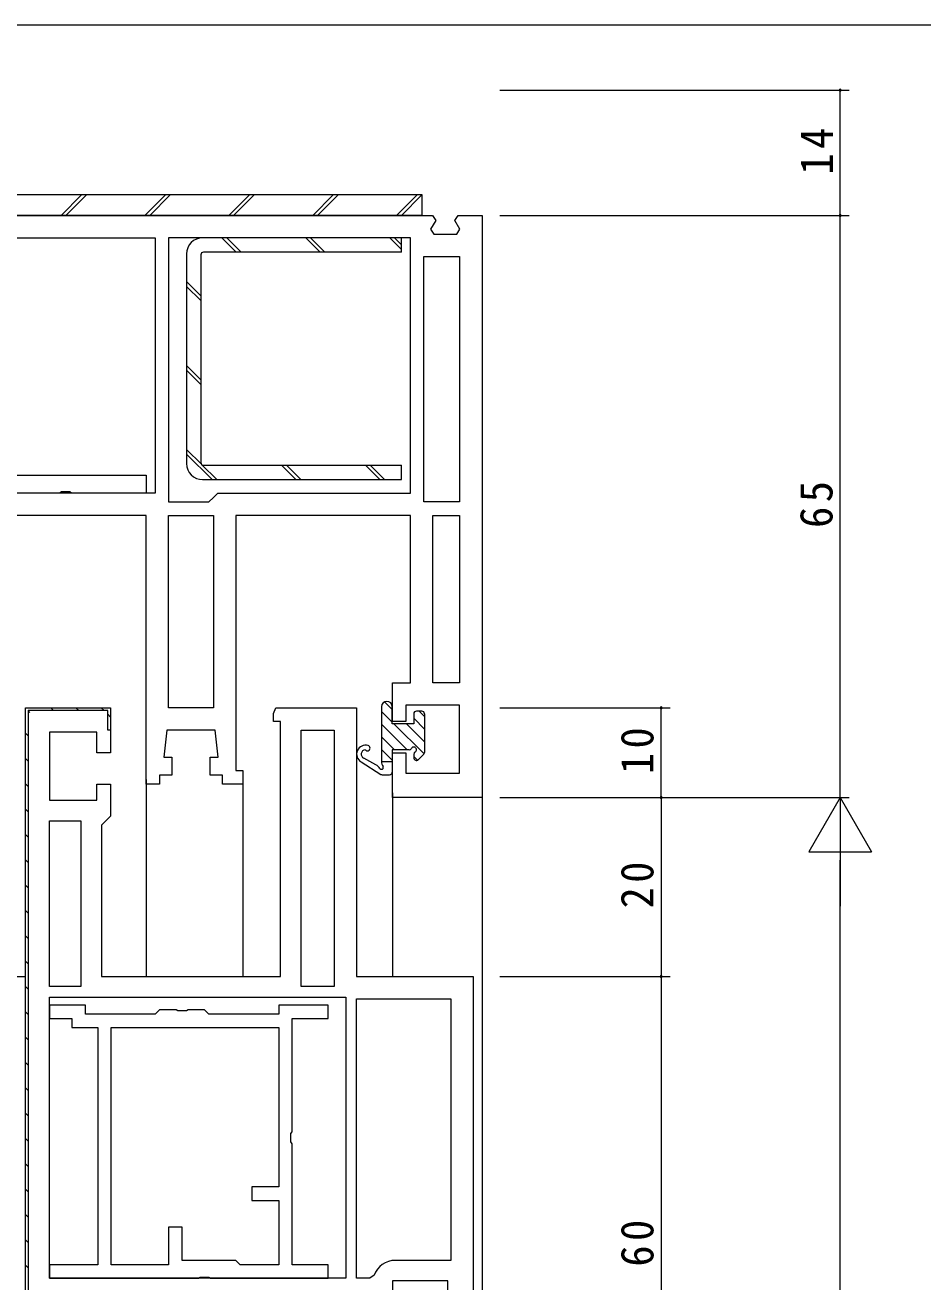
# Model space of a CAD drawing. Units: millimetres on the paper. Extents: x -420 to 373, y -297 to 267.
# Drawn here: x -302.4 to -202.1, y 124.1 to 264.4 of the extents above; entities that cross this region are included whole.
import ezdxf

# ---------------------------------------------------------------- set-up
doc = ezdxf.new("R2010")
doc.units = ezdxf.units.MM
for name, color, linetype, lineweight in [('0-1_YKK_ZWAK', 7, 'Continuous', 9), ('0-3_YKK_12', 2, 'Continuous', 9), ('0-4_YKK_D', 6, 'Continuous', 9), ('0-6_YKK_13', 4, 'Continuous', 9), ('0-7_YKK_11', 7, 'Continuous', 9)]:
    doc.layers.add(name, color=color, linetype=linetype, lineweight=lineweight)
doc.styles.add('ＭＳ ゴシック', font='')
doc.styles.get('ＭＳ ゴシック').set_extended_font_data('MS Gothic')

msp = doc.modelspace()

# ---------------------------------------------------------------- linework, layer by layer
at = {"layer": '0-1_YKK_ZWAK'}
msp.add_line((352.3, 264.425), (-417.7, 264.425), dxfattribs=at)
at = {"layer": '0-3_YKK_12'}
for p, q in [((-288.845, 180.168), (-288.845, 158.168)), ((-278.053, 180.168), (-278.053, 158.168)), ((-261.345, 178.668), (-261.345, 158.168)), ((-251.345, 179.168), (-251.348, 5.533)), ((-318.842, 158.168), (-302.352, 158.168))]:
    msp.add_line(p, q, dxfattribs=at)
at = {"layer": '0-4_YKK_D'}
for p, q in [((-249.353, 257.168), (-210.353, 257.168)), ((-211.353, 243.168), (-211.353, 257.168)), ((-249.353, 243.168), (-210.353, 243.168)), ((-249.353, 243.168), (-210.353, 243.168)), ((-211.353, 178.168), (-211.353, 243.168)), ((-249.353, 188.168), (-230.353, 188.168)), ((-231.353, 178.168), (-231.353, 188.168)), ((-249.353, 178.168), (-230.353, 178.168)), ((-249.353, 178.168), (-210.353, 178.168)), ((-249.353, 178.168), (-230.353, 178.168)), ((-249.353, 178.168), (-210.353, 178.168)), ((-231.353, 178.168), (-231.353, 158.168)), ((-211.353, 178.168), (-214.853, 172.106)), ((-211.353, 178.168), (-207.853, 172.106)), ((-211.353, 178.168), (-211.353, 166.043)), ((-214.853, 172.106), (-207.853, 172.106)), ((-211.353, -164.832), (-211.353, 171.168)), ((-249.353, 158.168), (-230.353, 158.168)), ((-249.353, 158.168), (-230.353, 158.168)), ((-231.353, 158.168), (-231.353, 98.168))]:
    msp.add_line(p, q, dxfattribs=at)
for centre, start, end in [((-211.353, 257.168), 90, 270), ((-211.353, 257.168), 270, 90), ((-211.353, 243.168), 90, 270), ((-211.353, 243.168), 90, 270), ((-211.353, 243.168), 270, 90), ((-211.353, 243.168), 270, 90), ((-231.353, 188.168), 90, 270), ((-231.353, 188.168), 270, 90), ((-231.353, 178.168), 90, 270), ((-231.353, 178.168), 90, 270), ((-231.353, 178.168), 270, 90), ((-231.353, 178.168), 270, 90), ((-231.353, 158.168), 90, 270), ((-231.353, 158.168), 90, 270), ((-231.353, 158.168), 270, 90), ((-231.353, 158.168), 270, 90)]:
    msp.add_arc(centre, 0.106, start, end, dxfattribs=at)
at = {"layer": '0-6_YKK_13'}
for p, q in [((-258.053, 245.468), (-336.453, 245.468)), ((-298.368, 243.168), (-296.068, 245.468)), ((-297.838, 243.168), (-295.538, 245.468)), ((-288.999, 243.168), (-286.699, 245.468)), ((-288.468, 243.168), (-286.168, 245.468)), ((-279.63, 243.168), (-277.33, 245.468)), ((-279.099, 243.168), (-276.799, 245.468)), ((-270.261, 243.168), (-267.961, 245.468)), ((-269.73, 243.168), (-267.43, 245.468)), ((-260.892, 243.168), (-258.592, 245.468)), ((-260.361, 243.168), (-258.061, 245.468)), ((-258.053, 243.168), (-258.053, 245.468)), ((-258.053, 243.168), (-337.253, 243.168)), ((-260.35, 240.668), (-282.553, 240.668)), ((-280.399, 240.668), (-278.799, 239.068)), ((-279.868, 240.668), (-278.268, 239.068)), ((-271.029, 240.668), (-269.429, 239.068)), ((-270.499, 240.668), (-268.899, 239.068)), ((-261.66, 240.668), (-260.35, 239.358)), ((-261.129, 240.668), (-260.35, 239.888)), ((-260.35, 239.068), (-260.35, 240.668)), ((-284.353, 238.868), (-284.353, 215.466)), ((-282.753, 238.768), (-282.753, 215.566)), ((-260.35, 239.068), (-282.453, 239.068)), ((-284.353, 235.783), (-282.753, 234.184)), ((-284.353, 235.253), (-282.753, 233.653)), ((-284.353, 226.414), (-282.753, 224.814)), ((-284.353, 225.884), (-282.753, 224.284)), ((-284.353, 217.045), (-282.688, 215.381)), ((-284.353, 216.514), (-281.505, 213.666)), ((-282.638, 215.331), (-280.974, 213.666)), ((-282.453, 215.266), (-260.353, 215.266)), ((-273.735, 215.266), (-272.135, 213.666)), ((-273.205, 215.266), (-271.605, 213.666)), ((-264.366, 215.266), (-262.766, 213.666)), ((-263.835, 215.266), (-262.235, 213.666)), ((-262.576, 188.303), (-262.576, 182.173)), ((-261.376, 187.992), (-262.23, 188.847)), ((-261.376, 186.403), (-261.376, 188.303)), ((-261.376, 186.578), (-262.576, 187.778)), ((-258.976, 187.503), (-258.976, 186.403)), ((-257.776, 185.806), (-258.976, 187.006)), ((-258.076, 187.803), (-258.676, 187.803)), ((-257.776, 187.221), (-258.358, 187.803)), ((-257.776, 187.503), (-257.776, 183.203)), ((-259.715, 183.503), (-262.576, 186.364)), ((-258.976, 186.403), (-261.378, 186.403)), ((-257.829, 183.032), (-261.201, 186.403)), ((-257.776, 184.392), (-259.787, 186.403)), ((-261.129, 183.503), (-262.576, 184.949)), ((-263.195, 181.8), (-264.556, 182.55)), ((-261.376, 182.335), (-262.576, 183.535)), ((-261.376, 183.503), (-261.376, 181.007)), ((-259.495, 183.503), (-261.376, 183.503)), ((-258.976, 182.984), (-258.976, 182.603)), ((-258.545, 182.333), (-258.973, 182.761)), ((-258.463, 182.391), (-257.863, 182.991)), ((-264.835, 182.131), (-262.643, 180.744)), ((-262.576, 182.173), (-261.376, 182.173)), ((-262.498, 180.707), (-261.676, 180.707))]:
    msp.add_line(p, q, dxfattribs=at)
msp.add_lwpolyline([(-282.553, 213.666), (-260.353, 213.666), (-260.353, 215.266)], dxfattribs=at)
for centre, radius, start, end in [((-282.553, 238.868), 1.8, 90, 180), ((-282.453, 238.768), 0.3, 90, 180), ((-282.553, 215.466), 1.8, 180, 270), ((-282.453, 215.566), 0.3, 180, 270), ((-261.976, 188.303), 0.6, 0, 180), ((-258.676, 187.503), 0.3, 90, 180), ((-258.076, 187.503), 0.3, 0, 90), ((-264.352, 183.007), 1, 73.39844, 241.12572), ((-264.152, 183.678), 0.3, 215.18523, 73.39844), ((-264.352, 183.007), 0.5, 95.18523, 246.00981), ((-259.495, 183.803), 0.3, 270, 329.99998), ((-258.976, 183.503), 0.3, 300, 149.99998), ((-258.676, 182.984), 0.3, 120, 180), ((-258.676, 182.603), 0.3, 180, 314.99998), ((-258.076, 183.203), 0.3, 314.99998, 0), ((-263.601, 180.887), 1, 31.26997, 66.00981), ((-262.576, 181.51), 0.2, 211.26997, 33.5573), ((-261.576, 182.173), 1, 180, 213.5573), ((-262.498, 181.007), 0.3, 241.12572, 270), ((-261.676, 181.007), 0.3, 270, 0)]:
    msp.add_arc(centre, radius, start, end, dxfattribs=at)
at = {"layer": '0-7_YKK_11'}
for p, q in [((-339.053, 243.168), (-256.874, 243.168)), ((-286.353, 240.668), (-286.353, 211.168)), ((-253.853, 238.568), (-253.853, 211.168)), ((-281.353, 209.668), (-281.353, 188.168)), ((-253.853, 209.668), (-253.853, 190.968)), ((-299.524, 188.168), (-299.224, 187.868)), ((-296.696, 188.168), (-296.396, 187.868)), ((-293.867, 188.168), (-293.567, 187.868)), ((-302.06, 187.875), (-301.848, 187.663)), ((-293.153, 187.453), (-292.853, 187.153)), ((-302.353, 185.339), (-302.053, 185.039)), ((-267.853, 185.668), (-267.853, 157.068)), ((-302.353, 182.511), (-302.053, 182.211)), ((-302.353, 179.683), (-302.053, 179.383)), ((-302.353, 176.854), (-302.053, 176.554)), ((-299.653, 157.068), (-299.653, 175.568)), ((-302.353, 174.026), (-302.053, 173.726)), ((-302.353, 171.197), (-302.053, 170.897)), ((-302.353, 168.369), (-302.053, 168.069)), ((-302.353, 165.54), (-302.053, 165.24)), ((-302.353, 162.712), (-302.053, 162.412)), ((-302.353, 159.884), (-302.053, 159.584)), ((-302.353, 157.055), (-302.053, 156.755)), ((-265.353, 124.468), (-265.353, 155.668)), ((-302.353, 154.227), (-302.053, 153.927)), ((-294.253, 152.468), (-294.253, 125.968)), ((-302.353, 151.398), (-302.053, 151.098)), ((-302.353, 148.57), (-302.053, 148.27)), ((-302.353, 145.741), (-302.053, 145.441)), ((-302.353, 142.913), (-302.053, 142.613)), ((-302.353, 140.085), (-302.053, 139.785)), ((-302.353, 137.256), (-302.053, 136.956)), ((-302.353, 134.428), (-302.053, 134.128)), ((-302.353, 131.599), (-302.053, 131.299)), ((-302.353, 128.771), (-302.053, 128.471)), ((-302.353, 125.942), (-302.053, 125.642)), ((-266.553, 124.468), (-299.653, 124.468))]:
    msp.add_line(p, q, dxfattribs=at)
for points in [[(-341.353, 240.668), (-287.853, 240.668), (-287.853, 212.168), (-310.353, 212.168), (-310.853, 211.668), (-311.353, 211.168), (-322.353, 211.168), (-322.853, 211.668), (-323.353, 212.168), (-345.853, 212.168), (-345.853, 245.468), (-341.353, 245.468)], [(-286.353, 240.668), (-286.353, 211.168), (-281.853, 211.168), (-281.353, 211.668), (-280.853, 212.168), (-259.353, 212.168), (-259.353, 240.668)], [(-298.524, 212.168), (-335.182, 212.168), (-335.374, 212.311), (-336.332, 212.311), (-336.524, 212.168), (-344.853, 212.168), (-344.853, 214.168), (-317.853, 214.168), (-317.853, 239.668), (-312.024, 239.668), (-311.832, 239.525), (-310.874, 239.525), (-310.682, 239.668), (-306.853, 239.668), (-306.853, 237.668), (-315.853, 237.668), (-315.853, 214.168), (-288.853, 214.168), (-288.853, 212.168), (-297.182, 212.168), (-297.374, 212.311), (-298.332, 212.311)], [(-253.853, 238.568), (-253.853, 211.168), (-257.853, 211.168), (-257.853, 238.568)], [(-281.353, 209.668), (-281.353, 188.168), (-286.353, 188.168), (-286.353, 209.668)], [(-253.853, 209.668), (-253.853, 190.968), (-256.853, 190.968), (-256.853, 209.668)], [(-267.853, 185.668), (-267.853, 157.068), (-271.553, 157.068), (-271.553, 185.668)], [(-299.653, 157.068), (-299.653, 175.568), (-296.153, 175.568), (-296.153, 157.068)], [(-266.553, 124.468), (-299.653, 124.468), (-299.653, 155.868), (-266.553, 155.868)], [(-294.253, 152.468), (-294.253, 125.968), (-299.653, 125.968), (-299.653, 124.468), (-283.023, 124.468), (-282.832, 124.611), (-281.873, 124.611), (-281.682, 124.468), (-268.553, 124.468), (-268.553, 125.968), (-272.553, 125.968), (-272.553, 139.497), (-272.695, 139.689), (-272.695, 140.647), (-272.553, 140.839), (-272.553, 153.468), (-268.553, 153.468), (-268.553, 154.968), (-274.053, 154.968), (-274.053, 153.968), (-281.853, 153.968), (-282.353, 154.468), (-284.182, 154.468), (-284.373, 154.325), (-285.332, 154.325), (-285.523, 154.468), (-287.353, 154.468), (-287.853, 153.968), (-295.653, 153.968), (-295.653, 154.968), (-299.653, 154.968), (-299.653, 153.468), (-297.153, 153.468), (-297.153, 152.468)], [(-292.753, 125.968), (-292.753, 152.468), (-274.053, 152.468), (-274.053, 134.668), (-277.053, 134.668), (-277.053, 133.168), (-274.053, 133.168), (-274.053, 125.968), (-278.353, 125.968), (-278.853, 126.468), (-284.853, 126.468), (-284.853, 130.168), (-286.353, 130.168), (-286.353, 125.968)]]:
    msp.add_lwpolyline(points, close=True, dxfattribs=at)
for points in [[(-339.053, 243.168), (-256.874, 243.168), (-256.512, 242.604), (-257.093, 241.631), (-256.731, 241.068), (-254.174, 241.068), (-253.812, 241.631), (-254.393, 242.604), (-254.031, 243.168), (-251.353, 243.168), (-251.353, 178.168), (-261.353, 178.168), (-261.353, 183.168), (-259.853, 183.168), (-259.853, 180.868), (-253.853, 180.868), (-253.853, 188.468), (-259.853, 188.468), (-259.853, 186.668), (-261.353, 186.668), (-261.353, 190.968), (-259.353, 190.968), (-259.353, 209.668), (-278.853, 209.668), (-278.853, 181.168), (-278.053, 181.168), (-278.053, 179.668), (-280.353, 179.668), (-280.353, 180.668), (-281.703, 180.668), (-281.703, 182.668), (-280.83, 182.668), (-281.153, 185.668), (-286.553, 185.668), (-286.875, 182.668), (-286.003, 182.668), (-286.003, 180.668), (-287.353, 180.668), (-287.353, 179.668), (-288.853, 179.668)], [(-288.853, 179.668), (-288.853, 209.668), (-308.353, 209.668)], [(-302.353, 98.168), (-302.353, 188.168), (-292.853, 188.168)], [(-302.353, 188.168), (-292.853, 188.168), (-292.853, 183.168), (-294.353, 183.168), (-294.353, 185.468), (-299.653, 185.468), (-299.653, 177.868), (-294.353, 177.868), (-294.353, 179.668), (-292.853, 179.668), (-292.853, 176.068), (-293.353, 175.568), (-293.853, 175.068), (-293.853, 158.168), (-273.853, 158.168), (-273.853, 186.668), (-274.653, 186.668), (-274.653, 187.564), (-274.371, 188.168), (-265.353, 188.168), (-265.353, 158.168), (-252.353, 158.168), (-252.353, 118.168)], [(-302.353, 98.168), (-302.353, 188.168), (-292.853, 188.168)], [(-302.353, 188.168), (-292.853, 188.168), (-292.853, 185.668), (-293.153, 185.668), (-293.153, 187.868), (-302.053, 187.868), (-302.053, 98.468), (-294.653, 98.468), (-294.653, 100.668), (-294.353, 100.668), (-294.353, 98.168), (-302.353, 98.168)], [(-265.353, 124.468), (-265.353, 155.668), (-254.853, 155.668), (-254.853, 126.468), (-261.045, 126.468)], [(-263.402, 124.801), (-263.873, 124.468), (-265.353, 124.468)], [(-255.153, 120.861), (-255.153, 124.168), (-261.353, 124.168), (-261.353, 121.668)]]:
    msp.add_lwpolyline(points, dxfattribs=at)
msp.add_arc((-261.045, 123.968), 2.5, 90.00002, 160.52878, dxfattribs=at)

# ---------------------------------------------------------------- texts
at = {"layer": '0-4_YKK_D', "color": 3, "char_height": 3.666, "attachment_point": 7, "rotation": 90, "style": 'ＭＳ ゴシック'}
for s, insert in [('\\T1.21;\\W0.95;14', (-212.153, 247.73)), ('\\T1.21;\\W0.95;65', (-212.153, 208.268)), ('\\T1.21;\\W0.95;10', (-232.153, 180.768)), ('\\T1.21;\\W0.95;20', (-232.153, 165.768)), ('\\T1.21;\\W0.95;60', (-232.153, 125.768))]:
    msp.add_mtext(s, dxfattribs=dict(at, insert=insert))

doc.saveas('drawing.dxf')
